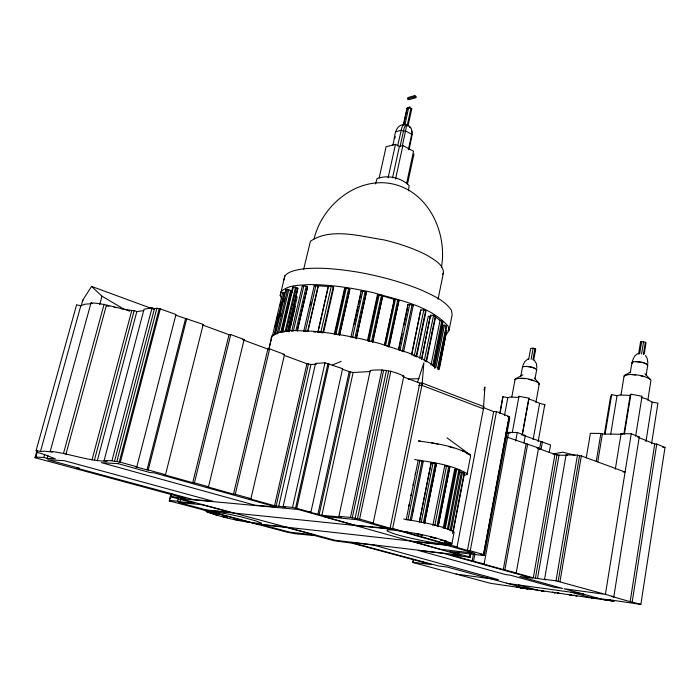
<?xml version="1.0" encoding="UTF-8"?>
<svg xmlns="http://www.w3.org/2000/svg" width="700" height="700" viewBox="0 0 700 700"><rect width="100%" height="100%" fill="white"/><g stroke="black" fill="none" stroke-linecap="round" stroke-linejoin="round"><path stroke-width="1.05" d="M536.891 368.007L536.358 363.554L534.31 360.176M442.873 321.457L433.808 366.502L442.873 321.457L439.469 320.294M413.201 305.856L412.064 304.876L407.925 304.456L398.493 349.291M536.104 368.909L532.359 367.404L527.117 366.45L523.197 366.546L522.489 367.369L523.197 366.546C527.73 366.214 533.067 366.66 536.699 369.574L535.036 378.717M522.358 434.639L529.008 398.178L518.98 396.314L518.744 397.399L509.758 397.058L507.806 397.679L502.915 396.699L500.001 413.481M422.082 384.475L423.876 362.74L417.463 382.419M535.903 402.5L539.324 383.574C532.753 378.928 522.856 376.976 515.13 379.111L515.069 379.767L516.241 378.429L522.918 374.824M544.539 406.429L544.784 404.495C538.947 404.197 534.494 399.954 528.675 399.236L529.008 398.178M441.359 267.68C447.562 233.704 429.336 192.789 393.803 184.214C357.954 175.709 322.131 204.75 314.072 238.945M408.345 149.739L411.705 134.278C412.493 130.979 411.425 126.875 408.135 125.361M413.525 559.282L412.886 562.476L490.551 583.336L614.145 601.23L608.265 599.585L640.859 604.398L665 447.414L656.749 444.054L654.736 444.01L638.418 437.395M640.859 604.398L630.157 601.65L654.736 444.01M632.196 601.939L656.749 444.054M651.551 443.774L657.913 403.156L652.181 402.132L646.1 398.808L641.156 397.408M630.157 601.65L612.01 596.514L613.821 596.759L639.249 437.019L631.242 433.773L621.093 433.659L615.309 469.184M647.841 400.05L650.965 380.336L644.919 373.686M645.942 441.648L652.181 402.132M643.361 354.533L645.339 342.291L643.562 341.757L640.553 341.898L638.575 354.113M631.242 433.773L605.404 594.379L613.821 596.759M644.219 354.078L646.021 342.869L645.339 342.291M635.644 436.24L642.04 396.252L630.884 394.205L630.157 395.395L623.884 434.053M646.109 375.358L647.745 365.067L647.281 364.341C642.784 362.014 636.983 360.666 632.074 362.241L630.254 372.934M624.409 434.105L630.884 394.205M639.66 353.859L641.646 341.618M641.585 353.999L643.562 341.757M621.005 394.774L624.059 376.206L624.365 375.48L630.691 371.971M604.424 433.842L610.549 396.961L611.678 394.651L617.05 395.719L619.684 395.036L630.157 395.395M605.15 433.956L611.678 394.651M610.741 433.983L617.05 395.719M596.234 461.37L600.889 433.457L590.398 433.335L586.233 457.992M597.721 461.93L602.367 434.035L600.889 433.457M609.91 600.049L599.156 598.544L564.13 588.77L605.404 594.379L555.992 580.816L577.465 455.096L566.09 454.869L544.548 579.364L545.886 579.74L533.295 577.832L514.684 572.688L516.224 572.88L538.554 447.965L506.879 437.08M558.145 581.42L579.539 455.849L577.465 455.096M559.974 581.648L581.35 455.884L579.539 455.849M537.486 578.673L559.029 455.157L554.925 454.405L537.014 447.939L538.554 447.965M549.22 452.489L550.55 444.946L523.766 435.47L525.315 435.488L523.95 442.977M533.295 577.832L554.925 454.405M535.43 578.104L557.051 454.44M541.048 449.409L542.386 441.892M538.134 441.674L544.784 404.495M539.49 449.374L540.837 441.858M516.224 572.88L503.317 569.546L526.076 444.01M504.91 569.747L527.66 444.027M533.102 439.644L539.604 403.559M531.125 359.275L533.164 348.18L535.666 349.178L533.645 360.255M532.919 359.756L534.949 348.67M534.371 353.544L534.739 351.531M522.051 435.549L528.675 399.236M520.817 376.101L522.506 366.966M512.26 432.731L518.98 396.314M528.649 359.485L530.679 348.416L533.164 348.18M515.673 441.079L517.256 432.477L508.664 432.381L507.666 437.754M504.455 415.642L507.806 397.679M511.814 396.926L515.13 379.111M509.705 418.521L484.278 555.59L481.364 554.767L483.376 555.004L508.909 417.48M483.376 555.004L480.9 554.295L483.665 554.619L509.294 416.561L496.466 411.6L493.657 411.618L482.991 407.418M503.317 569.546L482.291 563.736L484.102 563.946L507.675 436.721L505.654 435.995M483.665 554.619L470.251 550.751L496.466 411.6M470.951 553.017L470.146 557.296L467.495 556.553L469.324 556.762L469.927 553.543M484.102 563.946L472.176 560.875L473.392 554.426M499.739 413.595L502.915 396.699M473.594 561.041L474.994 553.577M470.251 550.751L467.434 550.436L493.657 411.618M464.074 475.571L467.058 474.416L470.575 456.094L470.05 454.79L447.011 437.841M467.434 550.436L454.23 546.595L457.048 546.91L483.849 406.63L422.371 383.066L419.808 383.101L403.594 376.933M469.324 556.762L457.153 553.621L457.555 551.477M458.692 553.796L459.095 551.653M447.396 529.174L458.867 469.936L456.733 469.446L454.624 469.376L443.161 528.325M458.754 473.83L459.165 471.686M448.446 529.462L459.996 470.435L458.867 469.936M450.03 530.766L461.335 472.22L462.455 472.448L464.468 473.34L453.233 531.755M451.168 530.994L462.455 472.448M452.55 533.61L464.214 472.981M451.867 543.961L451.281 543.2C432.688 535.85 412.615 532.534 392.84 530.023A33.294 2.844 11.7 0 0 386.934 530.25L387.581 531.239L394.03 533.759A32.996 2.818 11.7 0 0 409.535 537.898L420.656 540.321A32.769 2.8 11.7 0 0 437.412 543.288L448.341 544.477L451.867 543.961L454.134 532.184L453.556 531.352C437.832 524.449 420.49 521.981 403.672 519.015M438.165 526.558L449.794 467.049L446.495 466.051L444.491 466.174M444.22 528.351L455.691 469.306M445.235 528.692L456.733 469.446M413.411 560.149L412.983 562.284L422.467 563.491L422.887 561.356M432.819 525.586L444.675 465.885M434.805 525.639L446.495 466.051M437.019 526.129L448.683 466.55M438.069 526.654L449.794 467.049M421.172 522.489L433.046 462.831L436.371 463.838L424.559 523.416M423.36 522.979L435.199 463.321M424.646 522.445L436.371 463.838M419.422 521.386L431.069 462.954L433.046 462.831M419.387 522.261L431.261 462.665M434.455 368.296L443.223 325.01L444.447 325.229L446.539 326.436L437.824 369.644M435.916 367.465L444.447 325.229M408.791 506.266L409.22 504.149M410.926 495.679L411.355 493.561M413.07 485.091L413.499 482.974M415.205 474.504L415.634 472.386M406.166 519.846L418.162 460.46L419.86 460.6L423.194 461.615L411.477 519.925M437.701 368.078L446.224 325.868M407.873 520.056L419.86 460.6M438.812 369.6L446.775 330.059L439.338 369.049M410.086 520.555L422.047 461.108M412.598 511.551L413.026 509.434M446.626 334.11L449.015 330.418L452.174 314.668L451.395 310.293C444.596 300.081 432.547 295.391 421.925 290.264C401.651 281.899 380.371 276.255 358.829 272.291C340.2 269.325 321.248 266.971 302.391 268.957C296.275 270.183 289.188 270.891 284.839 275.896L280.21 295.549L281.741 298.874M430.955 365.243L440.072 320.416L435.129 316.724M441.796 320.836L432.696 365.654L433.799 366.231M419.641 358.12L428.26 316.243L431.209 316.453M421.435 359.371L430.509 315.219L433.571 315.324L435.706 316.592L426.475 361.777L424.296 360.605L433.571 315.324M422.065 357.796L430.509 315.219M243.451 340.043L267.855 349.055L269.623 348.924L284.55 354.436L250.932 498.654L248.623 498.461L274.505 505.733L285.18 507.141L283.115 506.573L315.543 363.405L324.993 362.828L342.598 368.672L310.887 512.26L309.435 512.129L321.904 515.314L341.434 517.081L338.887 516.364L370.283 370.475C381.981 368.918 393.19 370.825 403.804 376.075L373.223 522.961L370.983 522.742L390.101 528.194L419.808 383.101M438.051 299.18L443.52 272.44C443.004 264.101 434.245 259.98 428.155 255.894C414.251 248.43 399.123 243.6 383.836 239.855C361.358 236.565 330.733 227.194 310.415 241.273L303.66 269.29M431.48 334.574L431.909 332.474M426.108 361.226L435.356 315.98M390.101 528.194L392.674 528.474L422.371 383.066M411.556 354.428L420.796 309.899L423.789 309.995L426.002 311.281L416.588 356.842L413.061 355.425M411.74 354.944L420.796 309.899M414.339 355.661L423.789 309.995M416.203 356.291L425.626 310.651M413.21 305.533L403.602 351.733L400.846 350.481M338.887 516.364L350.481 517.414L359.599 519.05L390.836 371.07M398.983 348.775L402.115 333.848M403.909 325.325L407.724 307.204M409.71 304.334L400.05 350.306L398.921 350.227M402.43 350.84L412.064 304.876M397.757 299.915L398.947 300.58L389.148 346.71L387.94 346.089L397.757 299.915L395.404 299.364L393.566 299.775M352.257 517.913L383.591 370.475M388.745 347.156L389.191 345.065M389.637 342.965L394.082 322.035M394.529 319.944L398.947 300.58M355.145 518.192L386.488 370.344M357.402 518.84L388.631 371.166M384.422 345.485L394.275 299.338M384.615 345.529L394.467 299.381L382.602 295.986L372.61 342.23M385.56 345.546L395.404 299.364M350.481 517.414L381.902 369.836M381.526 295.286L371.516 341.582L367.999 340.979L378.044 294.709L381.526 295.286L382.716 295.969L372.733 342.213M406.56 183.566L413.543 151.226L402.876 145.582L399.411 146.449L395.474 144.349L386.102 146.746L379.181 177.931M407.47 184.126L413.971 154.018M408.485 190.776L409.106 185.579C401.38 177.713 387.441 174.597 377.09 178.596L375.489 183.925M415.852 97.668L416.124 96.407L414.68 95.603L407.899 97.615L407.627 98.866L409.01 99.654L415.852 97.668L414.409 96.862L407.627 98.866M367.561 340.305L377.352 295.164L378.044 294.709M409.089 149.441L412.204 134.627L411.591 130.322M369.136 341.031L379.164 294.735M365.181 291.55L355.014 337.846L356.248 338.476L366.398 292.233L362.793 291.007L361.069 291.148L350.875 337.374M397.67 145.793L401.826 127.636L403.296 124.898L404.863 124.128M356.326 338.783L366.398 292.233M317.861 514.456L349.186 371.648L353.124 372.496L370.536 371.516M403.322 124.968L406.998 108.211L408.704 107.485L411.784 108.797L407.969 126.149M403.489 125.475L407.4 107.651M392.534 177.826L399.411 146.449M319.174 514.561L350.507 371.551M400.041 146.659L404.075 128.468L405.589 124.399M405.029 124.268L408.704 107.485L409.841 106.767M402.421 145.477L406.114 128.31L406.254 124.346M321.904 515.314L353.124 372.496M395.535 179.148L402.876 145.582M407.094 125.939L410.996 108.106M414.409 96.862L414.68 95.603M392.831 145.119C395.001 138.644 393.864 125.965 403.226 124.582M394.791 138.6L395.246 136.544M354.2 324.31L358.129 306.477M358.592 304.377L359.52 300.186M359.984 298.086L360.902 293.886M362.793 291.007L352.599 337.295L354.209 337.662M388.089 177.888L395.474 144.349M348.652 288.645L338.345 334.828L335.939 334.285L346.273 288.102L348.652 288.645L349.825 289.328L339.544 335.457M339.5 334.871L349.825 289.328M283.115 506.573L292.512 507.404L324.993 362.828M334.215 334.626L344.54 288.54L346.273 288.102M292.512 507.404L295.549 508.244L327.88 363.877M334.854 334.233L345.188 288.076M295.549 508.244L296.721 508.331L329.07 363.79M331.266 286.352L320.836 332.334L322.796 332.99L333.191 287.044L331.266 286.352L328.3 286.291L317.861 332.194L319.559 332.098M323.575 332.553L333.716 287.717L333.191 287.044M274.505 505.733L306.906 363.755L310.966 364.507L316.418 364.184M276.132 505.864L308.543 363.632M317.949 332.351L328.387 286.475L318.176 285.836L307.694 331.502M278.67 506.564L310.966 364.507M303.783 331.065L314.283 285.46L318.308 285.871L307.825 331.537L303.783 331.065L304.211 331.651M310.31 305.183L311.036 302.006M305.454 330.995L315.963 285.32M280.21 295.549L281.102 291.672C288.444 284.646 299.757 285.373 309.199 284.576C330.75 284.541 352.135 287.98 373.126 292.609C398.947 300.352 429.38 305.261 448.184 326.226L449.015 330.418M283.902 279.956L284.839 275.896M295.96 330.488L306.215 286.265L303.887 285.723L302.286 285.871L291.76 331.082L292.171 331.651M297.264 330.531L307.527 286.947L306.215 286.265M297.299 331.126L307.527 286.947M286.317 331.354L296.564 287.551L295.496 287.227L292.688 287.166L282.179 331.949L284.226 331.993M287.884 330.942L297.859 288.234L296.564 287.551M287.989 331.24L297.859 288.234M288.111 331.59L294.061 306.11L295.234 306.723M289.056 331.87L297.22 296.87M289.546 331.118L290.036 329M290.535 326.874L294.989 307.79M293.37 330.995L303.887 285.723M277.113 333.707L287.569 289.336L291.235 290.859L281.575 331.975M278.591 332.868L288.785 289.546M280.744 332.447L290.666 290.211M282.686 331.817L293.195 287M292.084 292.049L292.836 288.855M285.241 331.039L295.496 287.227M202.615 324.993L229.023 334.731L230.746 334.565L244.142 339.517L208.513 486.771L206.824 486.64L233.511 494.121L267.855 349.055M268.817 349.431L272.02 335.904C283.124 328.178 298.121 331.144 310.87 331.109A85.435 17.841 12.3 0 1 362.863 339.281L379.006 343.324L408.065 352.748A85.076 17.762 12.3 0 1 434.227 366.328L435.715 367.938M268.739 349.764L271.241 339.203A86.459 18.051 12.3 0 1 272.02 335.904M272.283 336.473L282.642 292.652L284.139 292.504L274.024 335.335M233.511 494.121L235.27 494.261L269.623 348.924M275.223 326.322L276.22 322.096M276.719 319.988L278.127 314.099M280.219 305.2L280.963 302.033M274.697 334.39L284.559 292.6L286.09 291.051M287.569 289.336L285.994 289.485L275.546 333.786L275.993 334.338M280.219 316.426L280.963 313.267M283.692 301.683L284.436 298.524M175.455 315.096L203.227 324.389L165.506 474.705L163.905 474.626L192.736 482.702L229.023 334.731M192.736 482.702L194.434 482.825L230.746 334.565M171.22 494.095L169.636 500.448L177.651 501.2L178.168 499.082M177.651 501.2L179.979 501.821L180.758 498.645M422.467 563.491L431.918 564.664L351.794 543.121L334.066 540.741L315.123 535.657L294.438 533.671L286.65 532.07L169.251 500.876L171.08 493.5M179.979 501.821L194.338 503.169L172.025 497.131L173.232 497.227L171.071 496.65L171.859 493.483M143.815 310.625L136.841 311.588L134.155 310.634C119.7 309.505 105.683 303.266 91.009 302.925L50.234 451.29C69.37 453.521 87.728 460.889 107.047 461.282L104.134 460.486L144.034 309.225L152.049 307.842L154.446 308.691L156.896 308.262L160.274 308.892L175.963 314.51L136.832 466.76L135.354 466.69L147.009 469.901L185.544 318.71M147.009 469.901L148.234 469.963L186.786 318.526M104.134 460.486L111.956 460.749L114.476 461.44L154.446 308.691M114.476 461.44L116.865 461.51L156.896 308.262M116.865 461.51L119.227 462.166L159.136 309.067M119.227 462.166L120.339 462.21L160.274 308.892M111.956 460.749L152.049 307.842M94.465 460.023L134.155 310.634M97.282 460.801L136.841 311.588M411.626 109.392L411.784 108.797L408.704 107.485L406.998 108.211M92.024 459.9L131.661 310.975M63.508 453.407L104.116 304.168M65.94 454.256L106.374 305.375M99.706 304.57L101.99 296.196L91.551 286.414L82.81 300.09L81.226 305.804M37.59 450.8L35.849 457.082L43.82 457.485L44.686 454.335M43.82 457.485L47.058 458.36L47.924 455.219M47.058 458.36L55.387 458.789L41.178 453.416L37.179 452.506L36.137 450.52L76.606 304.762L80.797 305.804L84.954 304.176L90.002 303.844M171.071 496.65L185.334 498.339L35 457.669L36.82 451.097M36.137 450.52L40.469 451.509L80.797 305.804M483.963 390.023L484.916 386.986L483.429 408.835L421.908 385.341L418.652 385.411M632.293 361.007L634.541 356.239L637.735 353.561M536.506 370.125L536.699 369.574M522.874 365.444L524.895 361.463L528.194 358.803M442.61 274.243L443.52 272.44M647.745 365.067L647.334 365.671L647.281 364.341L643.501 362.679L635.836 361.699M382.314 296.485L382.716 295.969M633.054 361.769L631.925 362.67L632.31 363.37M624.059 376.206L625.949 374.727C634.156 373.993 642.933 375.13 650.204 379.146M535.115 349.519L535.666 349.178M624.365 375.48L627.926 374.701M332.29 365.041L341.197 361.366M422.599 461.808L423.194 461.615M459.375 470.61L459.996 470.435M40.469 451.509L44.371 451.194L52.343 452.025L50.234 451.29M395.78 131.749L401.074 130.287L403.436 131.162L405.58 130.996L411.705 134.278M553.053 454.029L562.852 452.165L574.962 455.28M242.436 339.666L244.142 339.517M283.001 354.55L284.55 354.436M402.316 376.136L403.804 376.075M408.152 379.05L418.985 378.656M521.001 378.359L524.913 378.691M631.872 374.64L635.827 374.964M507.456 416.57L509.294 416.561M505.986 432.898L510.204 432.95L508.664 432.381M637.455 437.001L639.249 437.019M602.367 434.035L622.597 434.271L621.093 433.659M662.83 447.37L665 447.414M559.029 455.157L567.385 455.332L566.09 454.869M448.219 467.154L449.689 467.198M623.053 471.94L625.091 472.019L581.35 455.884M35 457.669L37.485 457.529L35.849 457.082M313.845 332.01L315.901 332.185M459.55 472.054L461.335 472.22M169.251 500.876L170.774 501.025L169.636 500.448M484.278 555.59L449.916 551.6L457.153 553.621M470.146 557.296L451.281 555.091L472.176 560.875M412.886 562.476L414.461 562.678L412.983 562.284M544.548 579.364L555.992 580.816M414.601 459.541C432.162 462.315 450.774 464.468 466.506 473.218L467.058 474.416M456.076 574.07L490.42 578.725L525.271 588.201L535.911 589.689L518.508 584.946M506.389 583.275L583.459 593.915M516.267 586.941L525.271 588.201M599.156 598.544L588.516 597.039L571.077 592.209M420.429 441.219L418.381 440.912C435.881 443.564 454.606 445.602 470.05 454.79L467.145 453.6M431.707 442.89L437.955 444.071M640.78 375.848L643.746 376.381M528.92 379.418L533.741 380.686M106.654 305.9L109.007 306.346M114.021 307.3L116.253 307.72M121.389 308.7L123.532 308.936L101.99 296.196M386.356 345.721L387.94 346.089M448.508 446.521L453.749 447.939M120.339 462.21L136.832 466.76M148.234 469.963L165.506 474.705M290.614 291.314L292.495 291.839M296.721 508.331L310.887 512.26M194.434 482.825L208.513 486.771M235.27 494.261L250.932 498.654M392.674 528.474L457.048 546.91M359.599 519.05L373.223 522.961M462.026 450.704L464.1 451.395M342.142 369.119L349.186 371.648M124.556 309.312L129.684 311.168M91.543 286.405L153.624 309.199M284.2 355.338L306.906 363.755M517.256 432.477L525.315 435.488M91.009 302.925L92.312 303.625M466.646 452.856L470.05 454.79M454.624 469.376L455.315 469.823M534.363 378.053L539.324 383.574L538.991 384.466L538.291 382.489M409.29 126.788L410.226 127.829M640.553 341.898L641.104 342.589M285.994 289.485L286.422 290.098M282.642 292.652L283.054 293.265M645.505 355.442L647.202 358.514L647.92 363.37M292.688 287.166L293.081 287.787M314.283 285.46L314.694 286.116M302.286 285.871L302.671 286.51M328.3 286.291L328.676 286.93M361.069 291.148L361.366 291.795M407.925 304.456L408.17 305.069M82.81 300.09L83.038 300.764M261.188 523.066L261.03 523.582C242.445 522.148 223.843 517.895 206.273 511.7L205.923 511.201L207.226 510.886L209.746 511.026L229.381 514.325A28.123 1.986 12.4 0 1 243.679 517.554L255.675 520.835L261.188 523.066M403.812 531.51L408.922 532.648L403.812 531.51M430.684 537.093L435.881 538.247L430.684 537.093M417.051 533.969L422.24 535.124L417.051 533.969M444.342 543.104L449.435 544.233L444.342 543.104M445.979 542.22L450.984 543.436L445.979 542.22M217.604 515.06L213.36 514.124L217.604 515.06M211.881 513.074L207.655 512.137L211.881 513.074M211.094 512.032L206.666 511.123L211.094 512.032M249.55 522.261L245.341 521.334L249.55 522.261M239.015 520.275L234.763 519.339L239.015 520.275M227.351 517.641L223.116 516.705L227.351 517.641M446.311 541.222L440.869 540.12L446.311 541.222M79.074 468.213L76.65 468.099L193.244 499.546L213.439 501.366L64.426 460.714L47.696 459.734L79.074 468.213M118.247 463.68L101.509 462.674L254.809 505.155L276.474 507.08L154.026 472.815L149.949 472.544L118.247 463.68M552.799 592.331L552.3 592.296L555.258 592.918L552.799 592.331M557.611 593.005L557.104 592.97L560.053 593.591L557.611 593.005M525.551 588.516L525.053 588.472L527.931 589.085L525.551 588.516M541.45 590.747L540.925 590.704L543.891 591.334L541.45 590.747M536.637 590.065L536.095 590.021L539.053 590.651L536.637 590.065M592.025 597.826L591.5 597.782L594.51 598.421L592.025 597.826M604.424 599.559L603.855 599.515L606.865 600.154L604.424 599.559M569.503 594.668L568.925 594.615L571.935 595.262L569.503 594.668M586.766 597.091L586.163 597.039L589.216 597.686L586.766 597.091M609.753 600.303C607.337 600.224 616.709 601.702 609.753 600.303M298.226 509.477L180.303 498.61L335.081 540.269L460.968 555.258L298.226 509.477M520.651 587.825L520.109 587.773L523.031 588.394L520.651 587.825M574.525 595.385L573.939 595.332L576.957 595.971L574.525 595.385M202.169 504.752L178.404 502.469L206.763 510.02L230.886 512.461L202.169 504.752M357.394 519.715L323.619 516.425L354.751 525.166L387.966 528.465L357.394 519.715M394.861 529.55L204.593 510.046L256.261 523.81L450.153 545.405L394.861 529.55M286.606 527.433L261.441 524.641L289.564 532.131L314.668 534.992L286.606 527.433M446.521 545.221L412.589 541.45L440.431 549.299L474.556 553.227L446.521 545.221M373.826 545.116L350.936 542.386L438.314 565.898L447.239 567.061L488.915 578.375L498.426 579.679L373.826 545.116M443.608 553.438L418.276 550.41L505.426 574.543L510.405 575.19L553.989 587.256L562.564 588.42L519.785 576.494L532.332 578.139L443.608 553.438"/></g></svg>
